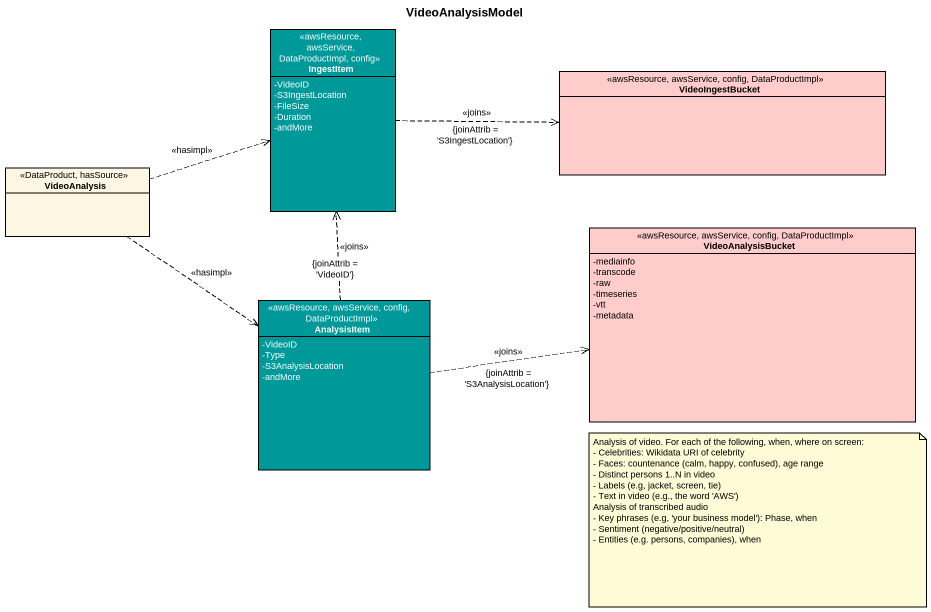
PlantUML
@startuml
title VideoAnalysisModel
hide circle
hide empty members
skinparam classAttributeIconSize 0
class IngestItem <<awsResource, awsService, DataProductImpl, config>> #009999 {
  -VideoID
  -S3IngestLocation
  -FileSize
  -Duration
  -andMore
}
class VideoIngestBucket <<awsResource, awsService, config, DataProductImpl>> #FFCCCC
class VideoAnalysis <<DataProduct, hasSource>>
class VideoAnalysisBucket <<awsResource, awsService, config, DataProductImpl>> #FFCCCC {
  -mediainfo
  -transcode
  -raw
  -timeseries
  -vtt
  -metadata
}
class AnalysisItem <<awsResource, awsService, config, DataProductImpl>> #009999 {
  -VideoID
  -Type
  -S3AnalysisLocation
  -andMore
}
IngestItem .right.> VideoIngestBucket : <<joins>>\n{joinAttrib = 'S3IngestLocation'}
VideoAnalysis .right.> IngestItem : <<hasimpl>>
VideoAnalysis ..> AnalysisItem : <<hasimpl>>
AnalysisItem .up.> IngestItem : <<joins>>\n{joinAttrib = 'VideoID'}
AnalysisItem .right.> VideoAnalysisBucket : <<joins>>\n{joinAttrib = 'S3AnalysisLocation'}
note as N1
  Analysis of video. For each of the following, when, where on screen:
  - Celebrities: Wikidata URI of celebrity
  - Faces: countenance (calm, happy, confused), age range
  - Distinct persons 1..N in video
  - Labels (e.g, jacket, screen, tie)
  - Text in video (e.g., the word 'AWS')
  Analysis of transcribed audio
  - Key phrases (e.g, 'your business model'): Phase, when
  - Sentiment (negative/positive/neutral)
  - Entities (e.g. persons, companies), when
end note
@enduml
